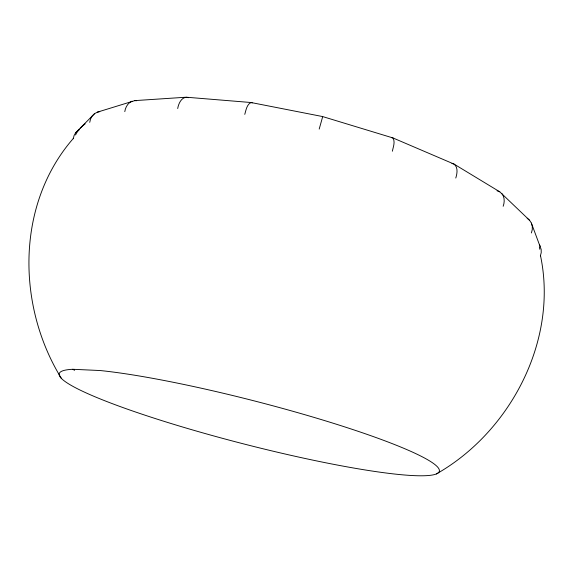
<?xml version="1.0" encoding="UTF-8"?>
<svg xmlns="http://www.w3.org/2000/svg" width="573" height="573" viewBox="0 0 573 573"><rect width="100%" height="100%" fill="white"/><g stroke="black" fill="none" stroke-linecap="round" stroke-linejoin="round"><path stroke-width="0.86" d="M73.301 138.73L74.067 135.565L75.672 132.714L94.502 113.726L97.367 112.158L134.906 100.604L186.261 97.209L250.988 102.517L322.62 116.563L392.971 137.95L454.024 164.079L499.771 191.812L529.631 220.354L531.379 223.098L541.184 249.434L541.22 252.707L540.36 255.88M89.725 122.343L90.541 118.998L92.167 116.061L94.502 113.726M124.785 111.628C125.423 107.273 127.815 102.954 132.019 101.185M177.716 108.548C178.447 103.405 182.128 95.619 188.503 97.668M244.771 114.364C246.01 110.238 246.691 104.601 250.988 102.517L252.213 102.904M319.197 129.09L322.663 116.72M392.355 151.229C393.221 147.025 395.37 141.961 392.971 137.95L391.853 137.749M455.786 178.045C457.175 173.583 458.278 167.352 454.024 164.079L451.947 163.463M503.166 206.294C504.677 202.19 504.756 197.262 501.962 193.674M531.379 232.975L532.281 229.63L532.281 226.263L531.379 223.098M73.394 138.358C15.808 204.296 16.696 306.032 61.454 378.466M75.672 132.714L79.439 129.562M436.368 473.943C510.342 431.992 558.482 340.298 540.461 255.508M97.367 112.158L99.774 111.628M72.864 369.284L100.089 370.53A196.217 22.146 14.4 0 1 418.433 454.898A196.217 22.146 14.4 0 1 258.022 447.534A196.217 22.146 14.4 0 1 72.864 369.284L74.569 370.33M134.906 100.604L136.381 100.798M497.056 190.788L499.771 191.812M527.174 218.227L529.631 220.354M539.386 244.85L540.26 246.268M75.564 134.963A240.216 73.702 14.4 0 1 79.117 129.519M80.277 128.216A240.216 73.702 14.4 0 1 85.184 123.868M539.365 246.949A240.216 73.702 14.4 0 1 539.795 249.276"/></g></svg>
